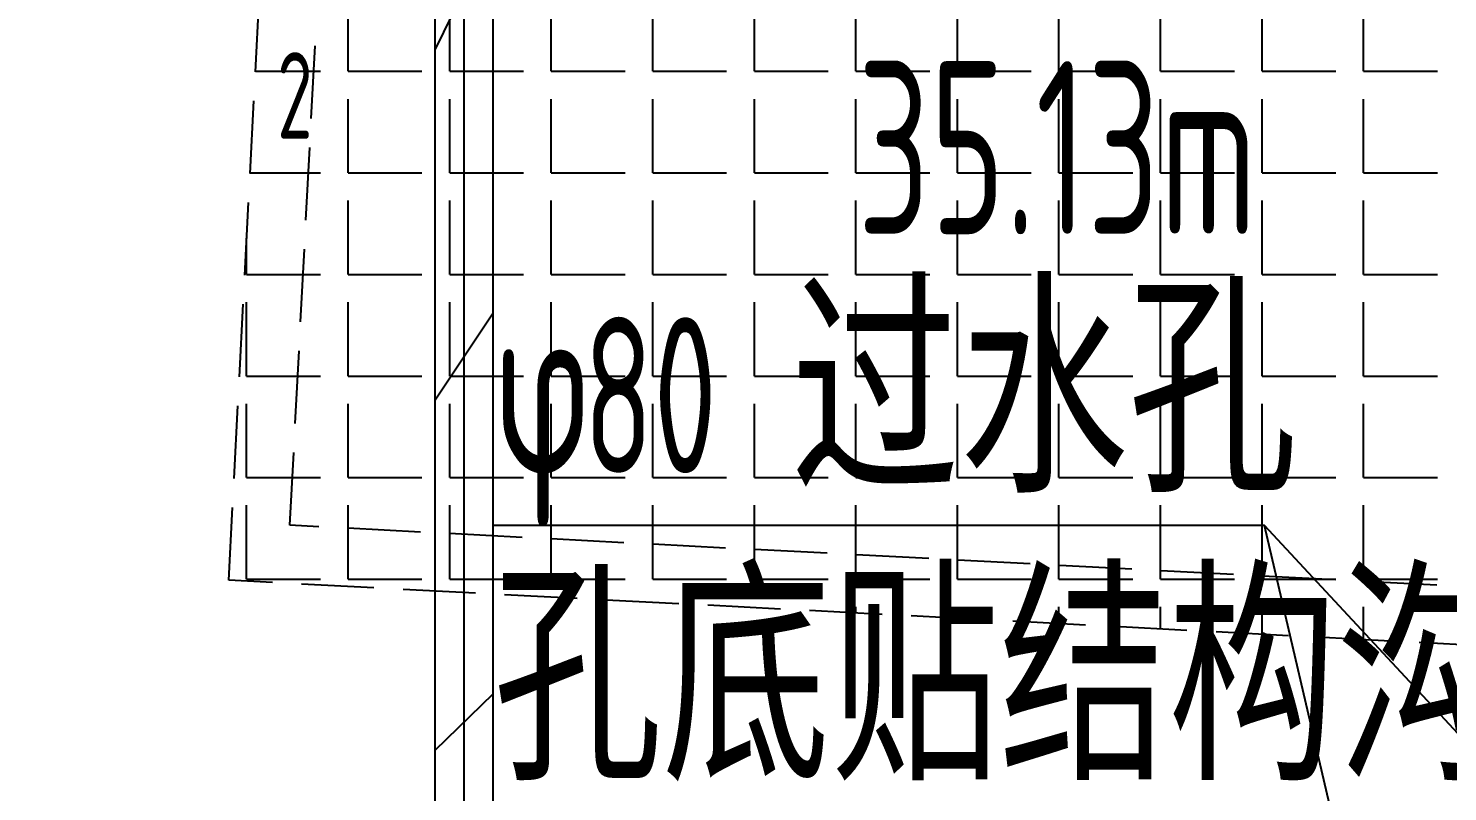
# Model space of a CAD drawing. Header units: inches. Extents: x 0 to 1813292486, y 0 to 3473589894.
# Drawn here: x 600645287 to 600650169, y 3473204770 to 3473207394 of the extents above; entities that cross this region are included whole.
import ezdxf

# ---------------------------------------------------------------- set-up
doc = ezdxf.new("R2010")
doc.units = ezdxf.units.IN
doc.header["$LTSCALE"] = 1000
doc.header["$MEASUREMENT"] = 0
doc.linetypes.add('AX-MALL-WALL-P02-QT$0$DASH', pattern=[0.35, 0.25, -0.1])
for name, color, linetype in [('A-Anno-Note', 241, 'Continuous'), ('AX-MALL-DIM-P02$0$A-Anno-Note', 241, 'Continuous'), ('AX-MALL-DIM-P02$0$DIM_LEAD', 3, 'Continuous'), ('AX-MALL-P02-200$0$A-Anno-Note', 241, 'Continuous'), ('AX-MALL-WALL-P02$0$A-Anno-Note', 241, 'Continuous'), ('AX-MALL-WALL-P02-QT$0$A-Detl-Patt', 8, 'Continuous'), ('AX-MALL-WALL-P02-QT$0$A-Detl-Thin', 131, 'Continuous'), ('AX-MALL-WALL-P02-QT$0$A-Wall', 2, 'Continuous'), ('AX-MALL-WALL-P02-QT$0$A-Wall-Patt', 13, 'Continuous'), ('AX-MALL-WORD-P02$0$A-Spac-Iden', 231, 'Continuous')]:
    doc.layers.add(name, color=color, linetype=linetype)
doc.layers.add('AX-MALL-WALL-P02-QT$0$M-AUX-TO-ARCH', color=1, linetype='Continuous', plot=False)
doc.styles.add('AX-MALL-DIM-P02$0$_TCH_DIM', font='gbenor.shx')
doc.styles.add('AX-MALL-WORD-P02$0$_TCH_SPACE', font='gbenor.shx', dxfattribs={"bigfont": 'gbcbig.shx'})

# ---------------------------------------------------------------- blocks, each defined once
blk = doc.blocks.new('AX-MALL-WORD-P02')
at = {"layer": 'AX-MALL-WORD-P02$0$A-Spac-Iden'}
blk.add_lwpolyline([(600438511.5793036, 3473040906.707072, 0.00195142182288029), (600442571.605883, 3473039774.065031), (600445744.5540994, 3473048291.375883), (600441808.7838886, 3473049757.56578)], format="xyb", close=True, dxfattribs=at)
at = {"layer": 'AX-MALL-WORD-P02$0$A-Spac-Iden', "style": 'AX-MALL-WORD-P02$0$_TCH_SPACE', "width": 0.7}
for s, height, p in [('2', 297.5, (600443465.6501683, 3473044014.29905)), ('35.13m', 595, (600445221.3842185, 3473043009.872955))]:
    blk.add_text(s, height=height, rotation=339.5681613091017, dxfattribs=at).set_placement(p)
blk = doc.blocks.new('AX-MALL-WALL-P02-QT$0$tj')
at = {"layer": 'AX-MALL-WALL-P02-QT$0$A-Detl-Patt'}
h = blk.add_hatch(dxfattribs=at)
h.set_pattern_fill('STEEL', color=256, scale=100.0000000000001, angle=50.43183869082386)
h.set_pattern_definition([(75.00000000004839, (-14278.19445574284, 156289.8254051208), (-153.3407249234246, 41.08752340989569), []), (75.00000000004839, (-14317.88195610046, 156358.5661673546), (-153.3407249234246, 41.08752340989569), [])])
edge = h.paths.add_edge_path()
edge.add_arc((274302.9537697641, 370915.3693751197), 354853.2281302969, 270.9601093956941, 275.9513128638887)
edge.add_line((311095.3180618286, 17974.67259407043), (323404.2928284407, 17664.898229599))
edge.add_arc((337498.5854798314, -5423.033113246463), 27049.98445535583, 84.4296474408203, 121.40245730350341, ccw=False)
edge.add_line((340124.270958662, 21499.21483898163), (352435.6233639717, 23411.5238032341))
edge.add_line((352435.6233639717, 23411.5238032341), (352460.3320846558, 23263.57286787033))
edge.add_arc((262948.9762239404, 558936.3422532297), 543099.989586636, 279.486523026639, 288.5053300047131)
edge.add_line((435325.042740941, 43917.80823612213), (435185.9318172932, 44187.60760259628))
edge.add_arc((262948.9762341097, 558936.342259489), 542799.9895904897, 279.51816553668203, 288.50044427399206, ccw=False)
edge.add_line((352706.5441896915, 23608.95860147476), (352681.7270303965, 23756.88773488998))
edge.add_line((352681.7270303965, 23756.88773488998), (340117.7681742907, 21803.84383869171))
edge.add_arc((337510.0970116529, -5455.006554111635), 27383.29552171703, 84.53552636432372, 121.2026843873002)
edge.add_line((323323.7129554749, 17967.02113437653), (311085.7617697716, 18275.00808191299))
edge.add_arc((274273.8104503512, 371474.5356685471), 355112.6948552598, 270.96411062040687, 275.9501261722048, ccw=False)
edge.add_line((280248.9759351015, 16412.11376953125), (280248.9759185314, 16111.96136569977))
blk = doc.blocks.new('AX-MALL-WALL-P02-QT$0$1')
at = {"layer": 'AX-MALL-WALL-P02-QT$0$A-Detl-Patt', "linetype": 'AX-MALL-WALL-P02-QT$0$DASH', "extrusion": (0, 0, -1)}
for p, q in [((108521.714856267, -109072.1955194473), (108772.1514668465, -108543.5117721558)), ((108799.2634540796, -108556.3546748161), (108772.1514668465, -108543.5117721558)), ((108548.8268431425, -109085.0384221077), (108799.2634540796, -108556.3546748161)), ((108521.714856267, -109072.1955194473), (108548.8268431425, -109085.0384221077)), ((109579.0823497772, -109573.0687398911), (109829.5189602375, -109044.3849935532)), ((109606.1943365335, -109585.9116430283), (109856.6309474707, -109057.2278962135)), ((109829.5189602375, -109044.3849935532), (109856.6309474707, -109057.2278962135)), ((109606.1943365335, -109585.9116430283), (109579.0823497772, -109573.0687398911))]:
    blk.add_line(p, q, dxfattribs=at)
at = {"layer": 'AX-MALL-WALL-P02-QT$0$A-Detl-Patt', "linetype": 'AX-MALL-WALL-P02-QT$0$DASH', "lineweight": 13, "extrusion": (0, 0, -1)}
blk.add_lwpolyline([(-108799.1811138391, -108556.5284986496, 0.4067224467930122), (-109063.9545964003, -109329.0535812378, 0.4067224466732205), (-109829.4366202354, -109044.5588169098)], format="xyb", dxfattribs=at)
at = {"layer": 'AX-MALL-WALL-P02-QT$0$A-Detl-Patt', "linetype": 'AX-MALL-WALL-P02-QT$0$DASH', "lineweight": 13}
blk.add_lwpolyline([(108478.905179143, -109162.5688095093), (109563.3846606016, -109676.2849311829), (109649.0040137768, -109495.538351059), (108564.524532795, -108981.8222289085)], close=True, dxfattribs=at)
blk = doc.blocks.new('AX-MALL-WALL-P02-QT')
at = {"layer": 'AX-MALL-WALL-P02-QT$0$A-Detl-Patt'}
h = blk.add_hatch(dxfattribs=at)
h.set_pattern_fill('ANGLE', color=256, scale=100)
h.set_pattern_definition([(339.5681613092246, (600185298.4270658, 3473279938.045597), (121.9206714678449, 327.2780352679199), [254, -95.25]), (69.56816130922458, (600185298.4270658, 3473279938.045597), (-327.2780352679199, 121.920671467845), [254, -95.25])])
h.paths.add_polyline_path([(600442779.4157462, 3473042650.003375), (600444210.9736362, 3473045953.12947), (600449165.6627808, 3473043805.792633), (600447734.1048914, 3473040502.666538)])
at = {"layer": 'AX-MALL-WALL-P02-QT$0$A-Wall-Patt'}
h = blk.add_hatch(dxfattribs=at)
h.set_pattern_fill('普通砖', color=256, scale=200, style=0)
h.set_pattern_definition([(45, (0, 359.0227), (-353.55353201463, 353.55353201463), [])])
h.paths.add_polyline_path([(600442610.8811008, 3473039866.984629), (600442738.5075426, 3473039935.631129), (600445314.6236658, 3473046850.834378), (600445255.8241343, 3473046979.452476), (600445127.2060366, 3473046920.652945), (600442544.896092, 3473039988.823297)])
at = {"layer": 'AX-MALL-WALL-P02-QT$0$A-Detl-Patt', "linetype": 'AX-MALL-WALL-P02-QT$0$DASH'}
for points in [[(600442779.4157462, 3473042650.003375), (600444210.9736362, 3473045953.12947), (600449165.6627808, 3473043805.792633), (600447734.1048914, 3473040502.666538)], [(600443042.4537455, 3473042753.979386), (600444314.9496475, 3473045690.091471), (600448902.6247816, 3473043701.816622), (600447630.12888, 3473040765.704537)]]:
    blk.add_lwpolyline(points, close=True, dxfattribs=at)
at = {"layer": 'AX-MALL-WALL-P02-QT$0$A-Wall'}
for p, q in [((600442544.896092, 3473039988.823297), (600445127.2060366, 3473046920.652945)), ((600442738.5075426, 3473039935.631129), (600445314.6236658, 3473046850.834378))]:
    blk.add_line(p, q, dxfattribs=at)
at = {"layer": 'AX-MALL-WALL-P02-QT$0$A-Detl-Thin', "rotation": 339.5681613091762}
blk.add_blockref('AX-MALL-WALL-P02-QT$0$tj', (600144118.6961328, 3473128496.287411), dxfattribs=at)
at = {"layer": 'AX-MALL-WALL-P02-QT$0$M-AUX-TO-ARCH', "rotation": 10.21380907013266}
blk.add_blockref('AX-MALL-WALL-P02-QT$0$1', (600318071.2160553, 3473128565.622103), dxfattribs=at)
blk = doc.blocks.new('AX-MALL-WALL-P02')
at = {"layer": 'AX-MALL-WALL-P02$0$A-Anno-Note'}
blk.add_blockref('AX-MALL-WORD-P02', (0, 0), dxfattribs=at)
blk.add_blockref('AX-MALL-WALL-P02-QT', (0, 0), dxfattribs=at)
blk = doc.blocks.new('AX-MALL-DIM-P02')
at = {"layer": 'AX-MALL-DIM-P02$0$DIM_LEAD'}
for p, q in [((600446183.100848, 3473041582.939119), (600443697.6542809, 3473042508.840896)), ((600445407.756631, 3473035499.337479), (600446183.100848, 3473041582.939119)), ((600449353.0430477, 3473033915.464043), (600446183.100848, 3473041582.939119))]:
    blk.add_line(p, q, dxfattribs=at)
at = {"layer": 'AX-MALL-DIM-P02$0$A-Anno-Note', "style": 'AX-MALL-DIM-P02$0$_TCH_DIM', "width": 0.7}
for s, height, p in [('φ', 607.6595744680851, (600443760.5538273, 3473042677.685439)), ('80', 535.5, (600444050.712206, 3473042569.592928)), ('过水孔', 607.6595744680851, (600444719.7931428, 3473042320.340647)), ('孔底贴结构沟完成面', 607.6595744680851, (600443414.8262506, 3473041749.630821))]:
    blk.add_text(s, height=height, rotation=339.5681613092246, dxfattribs=at).set_placement(p)
blk = doc.blocks.new('AX-MALL-P02-200')
at = {"layer": 'AX-MALL-P02-200$0$A-Anno-Note'}
blk.add_blockref('AX-MALL-WALL-P02', (0, 0), dxfattribs=at)
blk.add_blockref('AX-MALL-DIM-P02', (0, 0), dxfattribs=at)

msp = doc.modelspace()

# ---------------------------------------------------------------- block references
at = {"layer": 'A-Anno-Note', "rotation": 20.43183869077545}
msp.add_blockref('AX-MALL-P02-200', (1250392458.527329, 9048125.682563305), dxfattribs=at)

doc.saveas('drawing.dxf')
